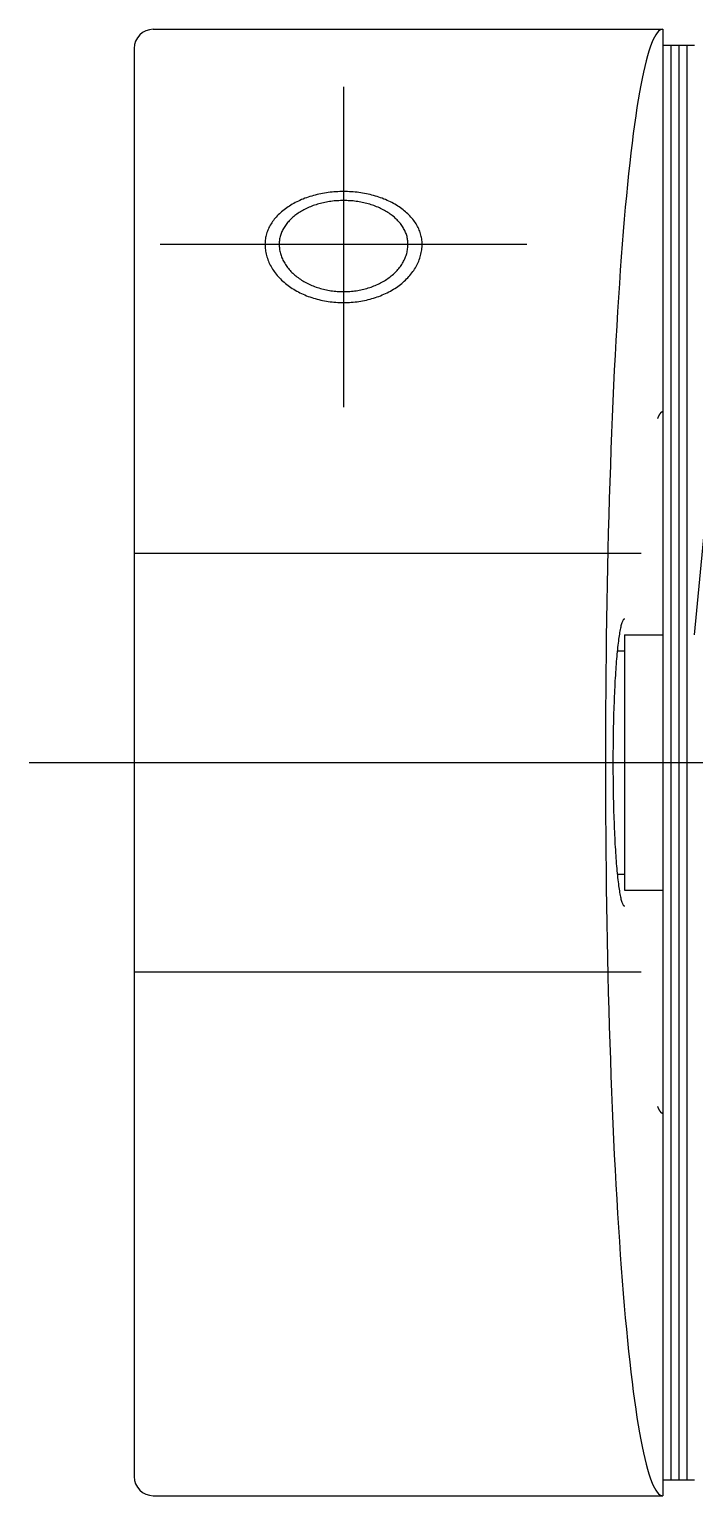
# Model space of a CAD drawing. Extents: x -16 to 111, y -29 to 16.
# Drawn here: x 32.16 to 44.86, y -14 to 14 of the extents above; entities that cross this region are included whole.
import ezdxf

# ---------------------------------------------------------------- set-up
doc = ezdxf.new("R2010")
doc.units = 0
doc.linetypes.add('CENTER', pattern=[50.8, 31.75, -6.35, 6.35, -6.35])
doc.linetypes.add('DASHED', pattern=[19.05, 12.7, -6.35])
doc.layers.get('0').update_dxf_attribs({"linetype": 'CONTINUOUS'})
doc.layers.add('CENTER', color=1, linetype='CENTER')

msp = doc.modelspace()

# ---------------------------------------------------------------- linework, layer by layer
at = {"color": 7, "linetype": 'CONTINUOUS'}
for p, q in [((34.525, 14), (44.255, 14)), ((44.255, 14), (44.255, -14)), ((44.863, 2.435), (45.959, 14)), ((34.159, 13.635), (34.159, -13.635)), ((44.255, 13.696), (44.863, 13.696)), ((44.407, 13.696), (44.407, -13.696)), ((44.559, 13.696), (44.559, -13.696)), ((44.711, 13.696), (44.711, -13.696)), ((43.524, 2.435), (43.524, -2.435)), ((43.524, 2.435), (44.255, 2.435)), ((43.385, 2.13), (43.524, 2.13)), ((44.255, 0), (44.255, -14)), ((43.385, -2.13), (43.524, -2.13)), ((43.524, -2.435), (44.255, -2.435)), ((44.255, -6.696), (44.255, -14)), ((44.255, -13.696), (44.863, -13.696)), ((34.525, -14), (44.255, -14))]:
    msp.add_line(p, q, dxfattribs=at)
at = {"color": 3, "linetype": 'DASHED'}
for p, q in [((34.159, 4), (43.839, 4)), ((34.159, -4), (43.839, -4))]:
    msp.add_line(p, q, dxfattribs=at)
at = {"color": 7, "linetype": 'CONTINUOUS'}
for points in [[(44.255, 14, 0), (44.228, 13.996, 0), (44.201, 13.983, 0), (44.174, 13.962, 0), (44.147, 13.933, 0), (44.12, 13.895, 0), (44.094, 13.848, 0), (44.067, 13.794, 0), (44.041, 13.731, 0), (44.014, 13.66, 0), (43.988, 13.58, 0), (43.962, 13.493, 0), (43.937, 13.397, 0), (43.911, 13.293, 0), (43.886, 13.182, 0), (43.86, 13.062, 0), (43.835, 12.934, 0), (43.811, 12.799, 0), (43.786, 12.656, 0), (43.762, 12.505, 0), (43.738, 12.347, 0), (43.715, 12.181, 0), (43.691, 12.008, 0), (43.668, 11.828, 0), (43.646, 11.641, 0), (43.624, 11.446, 0), (43.602, 11.245, 0), (43.581, 11.037, 0), (43.559, 10.822, 0), (43.539, 10.601, 0), (43.519, 10.373, 0), (43.499, 10.139, 0), (43.48, 9.899, 0), (43.461, 9.654, 0), (43.443, 9.402, 0), (43.425, 9.144, 0), (43.408, 8.882, 0), (43.391, 8.613, 0), (43.375, 8.34, 0), (43.359, 8.061, 0), (43.344, 7.778, 0), (43.329, 7.49, 0), (43.315, 7.197, 0), (43.301, 6.901, 0), (43.288, 6.6, 0), (43.276, 6.295, 0), (43.264, 5.986, 0), (43.253, 5.673, 0), (43.242, 5.358, 0), (43.232, 5.039, 0), (43.223, 4.716, 0), (43.214, 4.392, 0), (43.206, 4.064, 0), (43.199, 3.734, 0), (43.192, 3.402, 0), (43.186, 3.067, 0), (43.18, 2.731, 0), (43.175, 2.393, 0), (43.171, 2.054, 0), (43.167, 1.714, 0), (43.164, 1.372, 0), (43.162, 1.03, 0), (43.16, 0.687, 0), (43.159, 0.344, 0), (43.159, 0, 0), (43.159, -0.344, 0), (43.16, -0.687, 0), (43.162, -1.03, 0), (43.164, -1.372, 0), (43.167, -1.714, 0), (43.171, -2.054, 0), (43.175, -2.393, 0), (43.18, -2.731, 0), (43.186, -3.067, 0), (43.192, -3.402, 0), (43.199, -3.734, 0), (43.206, -4.064, 0), (43.214, -4.392, 0), (43.223, -4.716, 0), (43.232, -5.039, 0), (43.242, -5.358, 0), (43.253, -5.673, 0), (43.264, -5.986, 0), (43.276, -6.295, 0), (43.288, -6.6, 0), (43.301, -6.901, 0), (43.315, -7.197, 0), (43.329, -7.49, 0), (43.344, -7.778, 0), (43.359, -8.061, 0), (43.375, -8.34, 0), (43.391, -8.613, 0), (43.408, -8.882, 0), (43.425, -9.144, 0), (43.443, -9.402, 0), (43.461, -9.654, 0), (43.48, -9.899, 0), (43.499, -10.139, 0), (43.519, -10.373, 0), (43.539, -10.601, 0), (43.559, -10.822, 0), (43.581, -11.037, 0), (43.602, -11.245, 0), (43.624, -11.446, 0), (43.646, -11.641, 0), (43.668, -11.828, 0), (43.691, -12.008, 0), (43.715, -12.181, 0), (43.738, -12.347, 0), (43.762, -12.505, 0), (43.786, -12.656, 0), (43.811, -12.799, 0), (43.835, -12.934, 0), (43.86, -13.062, 0), (43.886, -13.182, 0), (43.911, -13.293, 0), (43.937, -13.397, 0), (43.962, -13.493, 0), (43.988, -13.58, 0), (44.014, -13.66, 0), (44.041, -13.731, 0), (44.067, -13.794, 0), (44.094, -13.848, 0), (44.12, -13.895, 0), (44.147, -13.933, 0), (44.174, -13.962, 0), (44.201, -13.983, 0), (44.228, -13.996, 0), (44.255, -14, 0)], [(39.389, 9.899, 0), (39.389, 9.92, 0), (39.387, 9.94, 0), (39.386, 9.961, 0), (39.383, 9.981, 0), (39.38, 10.001, 0), (39.376, 10.021, 0), (39.371, 10.042, 0), (39.365, 10.062, 0), (39.359, 10.082, 0), (39.352, 10.101, 0), (39.344, 10.121, 0), (39.336, 10.141, 0), (39.327, 10.16, 0), (39.317, 10.18, 0), (39.306, 10.199, 0), (39.295, 10.218, 0), (39.283, 10.236, 0), (39.271, 10.255, 0), (39.258, 10.273, 0), (39.244, 10.291, 0), (39.229, 10.309, 0), (39.214, 10.327, 0), (39.198, 10.344, 0), (39.182, 10.361, 0), (39.165, 10.378, 0), (39.147, 10.395, 0), (39.129, 10.411, 0), (39.11, 10.427, 0), (39.09, 10.442, 0), (39.07, 10.458, 0), (39.05, 10.473, 0), (39.029, 10.487, 0), (39.007, 10.501, 0), (38.985, 10.515, 0), (38.962, 10.529, 0), (38.939, 10.542, 0), (38.916, 10.555, 0), (38.892, 10.567, 0), (38.867, 10.579, 0), (38.843, 10.591, 0), (38.817, 10.602, 0), (38.791, 10.612, 0), (38.765, 10.623, 0), (38.739, 10.633, 0), (38.712, 10.642, 0), (38.685, 10.651, 0), (38.658, 10.659, 0), (38.63, 10.667, 0), (38.602, 10.675, 0), (38.574, 10.682, 0), (38.545, 10.689, 0), (38.516, 10.695, 0), (38.487, 10.7, 0), (38.458, 10.706, 0), (38.429, 10.71, 0), (38.399, 10.715, 0), (38.37, 10.718, 0), (38.34, 10.722, 0), (38.31, 10.724, 0), (38.28, 10.727, 0), (38.25, 10.728, 0), (38.22, 10.73, 0), (38.19, 10.73, 0), (38.159, 10.731, 0), (38.129, 10.73, 0), (38.099, 10.73, 0), (38.069, 10.728, 0), (38.039, 10.727, 0), (38.009, 10.724, 0), (37.979, 10.722, 0), (37.949, 10.718, 0), (37.919, 10.715, 0), (37.89, 10.71, 0), (37.861, 10.706, 0), (37.831, 10.7, 0), (37.803, 10.695, 0), (37.774, 10.689, 0), (37.745, 10.682, 0), (37.717, 10.675, 0), (37.689, 10.667, 0), (37.661, 10.659, 0), (37.634, 10.651, 0), (37.607, 10.642, 0), (37.58, 10.633, 0), (37.553, 10.623, 0), (37.527, 10.612, 0), (37.502, 10.602, 0), (37.476, 10.591, 0), (37.451, 10.579, 0), (37.427, 10.567, 0), (37.403, 10.555, 0), (37.379, 10.542, 0), (37.356, 10.529, 0), (37.334, 10.515, 0), (37.312, 10.501, 0), (37.29, 10.487, 0), (37.269, 10.473, 0), (37.248, 10.458, 0), (37.228, 10.442, 0), (37.209, 10.427, 0), (37.19, 10.411, 0), (37.172, 10.395, 0), (37.154, 10.378, 0), (37.137, 10.361, 0), (37.121, 10.344, 0), (37.105, 10.327, 0), (37.09, 10.309, 0), (37.075, 10.291, 0), (37.061, 10.273, 0), (37.048, 10.255, 0), (37.035, 10.236, 0), (37.023, 10.218, 0), (37.012, 10.199, 0), (37.002, 10.18, 0), (36.992, 10.16, 0), (36.983, 10.141, 0), (36.974, 10.121, 0), (36.967, 10.101, 0), (36.96, 10.082, 0), (36.953, 10.062, 0), (36.948, 10.042, 0), (36.943, 10.021, 0), (36.939, 10.001, 0), (36.936, 9.981, 0), (36.933, 9.961, 0), (36.931, 9.94, 0), (36.93, 9.92, 0), (36.93, 9.899, 0)], [(36.93, 9.899, 0), (36.93, 9.877, 0), (36.931, 9.855, 0), (36.933, 9.833, 0), (36.936, 9.811, 0), (36.939, 9.788, 0), (36.943, 9.766, 0), (36.948, 9.744, 0), (36.953, 9.722, 0), (36.96, 9.701, 0), (36.967, 9.679, 0), (36.974, 9.657, 0), (36.983, 9.636, 0), (36.992, 9.615, 0), (37.002, 9.594, 0), (37.012, 9.573, 0), (37.023, 9.552, 0), (37.035, 9.532, 0), (37.048, 9.511, 0), (37.061, 9.491, 0), (37.075, 9.472, 0), (37.09, 9.452, 0), (37.105, 9.433, 0), (37.121, 9.414, 0), (37.137, 9.395, 0), (37.154, 9.377, 0), (37.172, 9.359, 0), (37.19, 9.341, 0), (37.209, 9.324, 0), (37.228, 9.307, 0), (37.248, 9.29, 0), (37.269, 9.274, 0), (37.29, 9.258, 0), (37.312, 9.242, 0), (37.334, 9.227, 0), (37.356, 9.212, 0), (37.379, 9.198, 0), (37.403, 9.184, 0), (37.427, 9.17, 0), (37.451, 9.157, 0), (37.476, 9.145, 0), (37.502, 9.133, 0), (37.527, 9.121, 0), (37.553, 9.11, 0), (37.58, 9.099, 0), (37.607, 9.089, 0), (37.634, 9.079, 0), (37.661, 9.07, 0), (37.689, 9.061, 0), (37.717, 9.053, 0), (37.745, 9.045, 0), (37.774, 9.038, 0), (37.803, 9.031, 0), (37.831, 9.025, 0), (37.861, 9.019, 0), (37.89, 9.014, 0), (37.919, 9.009, 0), (37.949, 9.005, 0), (37.979, 9.002, 0), (38.009, 8.999, 0), (38.039, 8.996, 0), (38.069, 8.994, 0), (38.099, 8.993, 0), (38.129, 8.992, 0), (38.159, 8.992, 0), (38.19, 8.992, 0), (38.22, 8.993, 0), (38.25, 8.994, 0), (38.28, 8.996, 0), (38.31, 8.999, 0), (38.34, 9.002, 0), (38.37, 9.005, 0), (38.399, 9.009, 0), (38.429, 9.014, 0), (38.458, 9.019, 0), (38.487, 9.025, 0), (38.516, 9.031, 0), (38.545, 9.038, 0), (38.574, 9.045, 0), (38.602, 9.053, 0), (38.63, 9.061, 0), (38.658, 9.07, 0), (38.685, 9.079, 0), (38.712, 9.089, 0), (38.739, 9.099, 0), (38.765, 9.11, 0), (38.791, 9.121, 0), (38.817, 9.133, 0), (38.843, 9.145, 0), (38.867, 9.157, 0), (38.892, 9.17, 0), (38.916, 9.184, 0), (38.939, 9.198, 0), (38.962, 9.212, 0), (38.985, 9.227, 0), (39.007, 9.242, 0), (39.029, 9.258, 0), (39.05, 9.274, 0), (39.07, 9.29, 0), (39.09, 9.307, 0), (39.11, 9.324, 0), (39.129, 9.341, 0), (39.147, 9.359, 0), (39.165, 9.377, 0), (39.182, 9.395, 0), (39.198, 9.414, 0), (39.214, 9.433, 0), (39.229, 9.452, 0), (39.244, 9.472, 0), (39.258, 9.491, 0), (39.271, 9.511, 0), (39.283, 9.532, 0), (39.295, 9.552, 0), (39.306, 9.573, 0), (39.317, 9.594, 0), (39.327, 9.615, 0), (39.336, 9.636, 0), (39.344, 9.657, 0), (39.352, 9.679, 0), (39.359, 9.701, 0), (39.365, 9.722, 0), (39.371, 9.744, 0), (39.376, 9.766, 0), (39.38, 9.788, 0), (39.383, 9.811, 0), (39.386, 9.833, 0), (39.387, 9.855, 0), (39.389, 9.877, 0), (39.389, 9.899, 0)], [(44.255, 6.696, 0), (44.254, 6.696, 0), (44.253, 6.696, 0), (44.252, 6.696, 0), (44.251, 6.696, 0), (44.251, 6.695, 0), (44.25, 6.695, 0), (44.249, 6.695, 0), (44.248, 6.695, 0), (44.248, 6.695, 0), (44.247, 6.695, 0), (44.246, 6.695, 0), (44.245, 6.695, 0), (44.244, 6.694, 0), (44.243, 6.694, 0), (44.243, 6.694, 0), (44.242, 6.694, 0), (44.241, 6.693, 0), (44.24, 6.693, 0), (44.24, 6.693, 0), (44.239, 6.693, 0), (44.238, 6.692, 0), (44.237, 6.692, 0), (44.236, 6.692, 0), (44.236, 6.691, 0), (44.235, 6.691, 0), (44.234, 6.69, 0), (44.233, 6.69, 0), (44.232, 6.69, 0), (44.232, 6.689, 0), (44.231, 6.689, 0), (44.23, 6.688, 0), (44.229, 6.688, 0), (44.228, 6.687, 0), (44.228, 6.687, 0), (44.227, 6.686, 0), (44.226, 6.686, 0), (44.225, 6.685, 0), (44.224, 6.684, 0), (44.224, 6.684, 0), (44.223, 6.683, 0), (44.222, 6.683, 0), (44.221, 6.682, 0), (44.221, 6.681, 0), (44.22, 6.681, 0), (44.219, 6.68, 0), (44.218, 6.679, 0), (44.217, 6.678, 0), (44.217, 6.678, 0), (44.216, 6.677, 0), (44.215, 6.676, 0), (44.214, 6.675, 0), (44.214, 6.675, 0), (44.213, 6.674, 0), (44.212, 6.673, 0), (44.211, 6.672, 0), (44.21, 6.671, 0), (44.209, 6.67, 0), (44.209, 6.669, 0), (44.208, 6.668, 0), (44.207, 6.668, 0), (44.206, 6.667, 0), (44.206, 6.666, 0), (44.205, 6.665, 0), (44.204, 6.664, 0), (44.203, 6.663, 0), (44.202, 6.662, 0), (44.202, 6.661, 0), (44.201, 6.66, 0), (44.2, 6.658, 0), (44.199, 6.657, 0), (44.199, 6.656, 0), (44.198, 6.655, 0), (44.197, 6.654, 0), (44.196, 6.653, 0), (44.195, 6.652, 0), (44.195, 6.651, 0), (44.194, 6.649, 0), (44.193, 6.648, 0), (44.192, 6.647, 0), (44.191, 6.646, 0), (44.191, 6.644, 0), (44.19, 6.643, 0), (44.189, 6.642, 0), (44.188, 6.641, 0), (44.188, 6.639, 0), (44.187, 6.638, 0), (44.186, 6.637, 0), (44.185, 6.635, 0), (44.184, 6.634, 0), (44.184, 6.632, 0), (44.183, 6.631, 0), (44.182, 6.63, 0), (44.181, 6.628, 0), (44.18, 6.627, 0), (44.18, 6.625, 0), (44.179, 6.624, 0), (44.178, 6.622, 0), (44.177, 6.621, 0), (44.176, 6.619, 0), (44.176, 6.618, 0), (44.175, 6.616, 0), (44.174, 6.614, 0), (44.173, 6.613, 0), (44.173, 6.611, 0), (44.172, 6.61, 0), (44.171, 6.608, 0), (44.17, 6.606, 0), (44.169, 6.605, 0), (44.169, 6.603, 0), (44.168, 6.601, 0), (44.167, 6.6, 0), (44.166, 6.598, 0), (44.166, 6.596, 0), (44.165, 6.594, 0), (44.164, 6.592, 0), (44.163, 6.591, 0), (44.163, 6.589, 0), (44.162, 6.587, 0), (44.161, 6.585, 0), (44.16, 6.583, 0), (44.159, 6.581, 0), (44.159, 6.58, 0), (44.158, 6.578, 0), (44.157, 6.576, 0), (44.156, 6.574, 0), (44.156, 6.572, 0), (44.155, 6.57, 0), (44.154, 6.568, 0)], [(43.533, 2.737, 0), (43.528, 2.739, 0), (43.522, 2.739, 0), (43.517, 2.738, 0), (43.511, 2.734, 0), (43.505, 2.729, 0), (43.5, 2.723, 0), (43.494, 2.714, 0), (43.489, 2.704, 0), (43.483, 2.692, 0), (43.478, 2.679, 0), (43.472, 2.664, 0), (43.467, 2.647, 0), (43.462, 2.628, 0), (43.456, 2.608, 0), (43.451, 2.586, 0), (43.446, 2.562, 0), (43.441, 2.537, 0), (43.435, 2.51, 0), (43.431, 2.482, 0), (43.425, 2.452, 0), (43.42, 2.42, 0), (43.416, 2.387, 0), (43.411, 2.352, 0), (43.406, 2.316, 0), (43.401, 2.279, 0), (43.397, 2.24, 0), (43.392, 2.199, 0), (43.388, 2.157, 0), (43.383, 2.114, 0), (43.379, 2.07, 0), (43.375, 2.024, 0), (43.371, 1.977, 0), (43.367, 1.928, 0), (43.363, 1.879, 0), (43.359, 1.828, 0), (43.356, 1.776, 0), (43.352, 1.723, 0), (43.349, 1.669, 0), (43.345, 1.613, 0), (43.342, 1.557, 0), (43.339, 1.5, 0), (43.336, 1.442, 0), (43.333, 1.383, 0), (43.33, 1.323, 0), (43.328, 1.262, 0), (43.325, 1.2, 0), (43.323, 1.138, 0), (43.321, 1.075, 0), (43.318, 1.011, 0), (43.316, 0.946, 0), (43.315, 0.881, 0), (43.313, 0.816, 0), (43.311, 0.749, 0), (43.31, 0.683, 0), (43.308, 0.616, 0), (43.307, 0.548, 0), (43.306, 0.481, 0), (43.305, 0.412, 0), (43.304, 0.344, 0), (43.304, 0.276, 0), (43.303, 0.207, 0), (43.303, 0.138, 0), (43.303, 0.069, 0), (43.303, 0, 0), (43.303, -0.069, 0), (43.303, -0.138, 0), (43.303, -0.207, 0), (43.304, -0.276, 0), (43.304, -0.344, 0), (43.305, -0.412, 0), (43.306, -0.481, 0), (43.307, -0.548, 0), (43.308, -0.616, 0), (43.31, -0.683, 0), (43.311, -0.749, 0), (43.313, -0.816, 0), (43.315, -0.881, 0), (43.316, -0.946, 0), (43.318, -1.011, 0), (43.321, -1.075, 0), (43.323, -1.138, 0), (43.325, -1.2, 0), (43.328, -1.262, 0), (43.33, -1.323, 0), (43.333, -1.383, 0), (43.336, -1.442, 0), (43.339, -1.5, 0), (43.342, -1.557, 0), (43.345, -1.613, 0), (43.349, -1.669, 0), (43.352, -1.723, 0), (43.356, -1.776, 0), (43.359, -1.828, 0), (43.363, -1.879, 0), (43.367, -1.928, 0), (43.371, -1.977, 0), (43.375, -2.024, 0), (43.379, -2.07, 0), (43.383, -2.114, 0), (43.388, -2.157, 0), (43.392, -2.199, 0), (43.397, -2.24, 0), (43.401, -2.279, 0), (43.406, -2.316, 0), (43.411, -2.352, 0), (43.416, -2.387, 0), (43.42, -2.42, 0), (43.425, -2.452, 0), (43.431, -2.482, 0), (43.435, -2.51, 0), (43.441, -2.537, 0), (43.446, -2.562, 0), (43.451, -2.586, 0), (43.456, -2.608, 0), (43.462, -2.628, 0), (43.467, -2.647, 0), (43.472, -2.664, 0), (43.478, -2.679, 0), (43.483, -2.692, 0), (43.489, -2.704, 0), (43.494, -2.714, 0), (43.5, -2.723, 0), (43.505, -2.729, 0), (43.511, -2.734, 0), (43.517, -2.738, 0), (43.522, -2.739, 0), (43.528, -2.739, 0), (43.533, -2.737, 0)], [(44.154, -6.568, 0), (44.155, -6.57, 0), (44.156, -6.572, 0), (44.156, -6.574, 0), (44.157, -6.576, 0), (44.158, -6.578, 0), (44.159, -6.58, 0), (44.159, -6.581, 0), (44.16, -6.583, 0), (44.161, -6.585, 0), (44.162, -6.587, 0), (44.163, -6.589, 0), (44.163, -6.591, 0), (44.164, -6.592, 0), (44.165, -6.594, 0), (44.166, -6.596, 0), (44.166, -6.598, 0), (44.167, -6.6, 0), (44.168, -6.601, 0), (44.169, -6.603, 0), (44.169, -6.605, 0), (44.17, -6.606, 0), (44.171, -6.608, 0), (44.172, -6.61, 0), (44.173, -6.611, 0), (44.173, -6.613, 0), (44.174, -6.614, 0), (44.175, -6.616, 0), (44.176, -6.618, 0), (44.176, -6.619, 0), (44.177, -6.621, 0), (44.178, -6.622, 0), (44.179, -6.624, 0), (44.18, -6.625, 0), (44.18, -6.627, 0), (44.181, -6.628, 0), (44.182, -6.63, 0), (44.183, -6.631, 0), (44.184, -6.632, 0), (44.184, -6.634, 0), (44.185, -6.635, 0), (44.186, -6.637, 0), (44.187, -6.638, 0), (44.188, -6.639, 0), (44.188, -6.641, 0), (44.189, -6.642, 0), (44.19, -6.643, 0), (44.191, -6.644, 0), (44.191, -6.646, 0), (44.192, -6.647, 0), (44.193, -6.648, 0), (44.194, -6.649, 0), (44.195, -6.651, 0), (44.195, -6.652, 0), (44.196, -6.653, 0), (44.197, -6.654, 0), (44.198, -6.655, 0), (44.199, -6.656, 0), (44.199, -6.657, 0), (44.2, -6.658, 0), (44.201, -6.66, 0), (44.202, -6.661, 0), (44.202, -6.662, 0), (44.203, -6.663, 0), (44.204, -6.664, 0), (44.205, -6.665, 0), (44.206, -6.666, 0), (44.206, -6.667, 0), (44.207, -6.668, 0), (44.208, -6.668, 0), (44.209, -6.669, 0), (44.209, -6.67, 0), (44.21, -6.671, 0), (44.211, -6.672, 0), (44.212, -6.673, 0), (44.213, -6.674, 0), (44.214, -6.675, 0), (44.214, -6.675, 0), (44.215, -6.676, 0), (44.216, -6.677, 0), (44.217, -6.678, 0), (44.217, -6.678, 0), (44.218, -6.679, 0), (44.219, -6.68, 0), (44.22, -6.681, 0), (44.221, -6.681, 0), (44.221, -6.682, 0), (44.222, -6.683, 0), (44.223, -6.683, 0), (44.224, -6.684, 0), (44.224, -6.684, 0), (44.225, -6.685, 0), (44.226, -6.686, 0), (44.227, -6.686, 0), (44.228, -6.687, 0), (44.228, -6.687, 0), (44.229, -6.688, 0), (44.23, -6.688, 0), (44.231, -6.689, 0), (44.232, -6.689, 0), (44.232, -6.69, 0), (44.233, -6.69, 0), (44.234, -6.69, 0), (44.235, -6.691, 0), (44.236, -6.691, 0), (44.236, -6.692, 0), (44.237, -6.692, 0), (44.238, -6.692, 0), (44.239, -6.693, 0), (44.24, -6.693, 0), (44.24, -6.693, 0), (44.241, -6.693, 0), (44.242, -6.694, 0), (44.243, -6.694, 0), (44.243, -6.694, 0), (44.244, -6.694, 0), (44.245, -6.695, 0), (44.246, -6.695, 0), (44.247, -6.695, 0), (44.248, -6.695, 0), (44.248, -6.695, 0), (44.249, -6.695, 0), (44.25, -6.695, 0), (44.251, -6.695, 0), (44.251, -6.696, 0), (44.252, -6.696, 0), (44.253, -6.696, 0), (44.254, -6.696, 0), (44.255, -6.696, 0)]]:
    msp.add_polyline3d(points, dxfattribs=at)
at = {"color": 3, "linetype": 'CONTINUOUS'}
for points in [[(39.659, 9.899, 0), (39.659, 9.924, 0), (39.658, 9.949, 0), (39.655, 9.973, 0), (39.652, 9.998, 0), (39.648, 10.022, 0), (39.643, 10.047, 0), (39.637, 10.071, 0), (39.631, 10.095, 0), (39.623, 10.119, 0), (39.614, 10.143, 0), (39.605, 10.167, 0), (39.595, 10.191, 0), (39.584, 10.214, 0), (39.572, 10.238, 0), (39.559, 10.261, 0), (39.545, 10.284, 0), (39.531, 10.306, 0), (39.515, 10.329, 0), (39.499, 10.351, 0), (39.482, 10.373, 0), (39.465, 10.394, 0), (39.446, 10.415, 0), (39.427, 10.437, 0), (39.407, 10.457, 0), (39.386, 10.477, 0), (39.364, 10.497, 0), (39.342, 10.517, 0), (39.319, 10.536, 0), (39.295, 10.555, 0), (39.271, 10.573, 0), (39.246, 10.592, 0), (39.22, 10.609, 0), (39.194, 10.626, 0), (39.167, 10.643, 0), (39.139, 10.659, 0), (39.111, 10.675, 0), (39.082, 10.691, 0), (39.053, 10.706, 0), (39.023, 10.72, 0), (38.993, 10.734, 0), (38.962, 10.748, 0), (38.931, 10.76, 0), (38.899, 10.773, 0), (38.867, 10.785, 0), (38.834, 10.796, 0), (38.801, 10.807, 0), (38.767, 10.817, 0), (38.733, 10.827, 0), (38.699, 10.836, 0), (38.665, 10.845, 0), (38.63, 10.852, 0), (38.595, 10.86, 0), (38.559, 10.867, 0), (38.524, 10.873, 0), (38.488, 10.879, 0), (38.452, 10.884, 0), (38.416, 10.888, 0), (38.38, 10.892, 0), (38.343, 10.896, 0), (38.306, 10.898, 0), (38.27, 10.9, 0), (38.233, 10.902, 0), (38.196, 10.903, 0), (38.159, 10.903, 0), (38.123, 10.903, 0), (38.086, 10.902, 0), (38.049, 10.9, 0), (38.012, 10.898, 0), (37.976, 10.896, 0), (37.939, 10.892, 0), (37.903, 10.888, 0), (37.867, 10.884, 0), (37.831, 10.879, 0), (37.795, 10.873, 0), (37.759, 10.867, 0), (37.724, 10.86, 0), (37.689, 10.852, 0), (37.654, 10.845, 0), (37.62, 10.836, 0), (37.585, 10.827, 0), (37.551, 10.817, 0), (37.518, 10.807, 0), (37.485, 10.796, 0), (37.452, 10.785, 0), (37.42, 10.773, 0), (37.388, 10.76, 0), (37.357, 10.748, 0), (37.326, 10.734, 0), (37.296, 10.72, 0), (37.266, 10.706, 0), (37.236, 10.691, 0), (37.208, 10.675, 0), (37.18, 10.659, 0), (37.152, 10.643, 0), (37.125, 10.626, 0), (37.099, 10.609, 0), (37.073, 10.592, 0), (37.048, 10.573, 0), (37.024, 10.555, 0), (37, 10.536, 0), (36.977, 10.517, 0), (36.955, 10.497, 0), (36.933, 10.477, 0), (36.912, 10.457, 0), (36.892, 10.437, 0), (36.873, 10.415, 0), (36.854, 10.394, 0), (36.837, 10.373, 0), (36.82, 10.351, 0), (36.803, 10.329, 0), (36.788, 10.306, 0), (36.774, 10.284, 0), (36.76, 10.261, 0), (36.747, 10.238, 0), (36.735, 10.214, 0), (36.724, 10.191, 0), (36.714, 10.167, 0), (36.704, 10.143, 0), (36.696, 10.119, 0), (36.688, 10.095, 0), (36.681, 10.071, 0), (36.676, 10.047, 0), (36.671, 10.022, 0), (36.667, 9.998, 0), (36.663, 9.973, 0), (36.661, 9.949, 0), (36.66, 9.924, 0), (36.659, 9.899, 0)], [(36.659, 9.899, 0), (36.66, 9.872, 0), (36.661, 9.845, 0), (36.663, 9.817, 0), (36.667, 9.79, 0), (36.671, 9.763, 0), (36.676, 9.736, 0), (36.681, 9.708, 0), (36.688, 9.681, 0), (36.696, 9.655, 0), (36.704, 9.628, 0), (36.714, 9.601, 0), (36.724, 9.575, 0), (36.735, 9.549, 0), (36.747, 9.523, 0), (36.76, 9.497, 0), (36.774, 9.472, 0), (36.788, 9.447, 0), (36.803, 9.422, 0), (36.82, 9.397, 0), (36.837, 9.373, 0), (36.854, 9.349, 0), (36.873, 9.325, 0), (36.892, 9.302, 0), (36.912, 9.279, 0), (36.933, 9.256, 0), (36.955, 9.234, 0), (36.977, 9.212, 0), (37, 9.19, 0), (37.024, 9.169, 0), (37.048, 9.149, 0), (37.073, 9.129, 0), (37.099, 9.109, 0), (37.125, 9.09, 0), (37.152, 9.071, 0), (37.18, 9.053, 0), (37.208, 9.036, 0), (37.236, 9.018, 0), (37.266, 9.002, 0), (37.296, 8.986, 0), (37.326, 8.97, 0), (37.357, 8.955, 0), (37.388, 8.941, 0), (37.42, 8.927, 0), (37.452, 8.914, 0), (37.485, 8.901, 0), (37.518, 8.889, 0), (37.551, 8.878, 0), (37.585, 8.867, 0), (37.62, 8.857, 0), (37.654, 8.847, 0), (37.689, 8.838, 0), (37.724, 8.83, 0), (37.759, 8.822, 0), (37.795, 8.815, 0), (37.831, 8.809, 0), (37.867, 8.803, 0), (37.903, 8.798, 0), (37.939, 8.794, 0), (37.976, 8.79, 0), (38.012, 8.787, 0), (38.049, 8.785, 0), (38.086, 8.783, 0), (38.123, 8.782, 0), (38.159, 8.782, 0), (38.196, 8.782, 0), (38.233, 8.783, 0), (38.27, 8.785, 0), (38.306, 8.787, 0), (38.343, 8.79, 0), (38.38, 8.794, 0), (38.416, 8.798, 0), (38.452, 8.803, 0), (38.488, 8.809, 0), (38.524, 8.815, 0), (38.559, 8.822, 0), (38.595, 8.83, 0), (38.63, 8.838, 0), (38.665, 8.847, 0), (38.699, 8.857, 0), (38.733, 8.867, 0), (38.767, 8.878, 0), (38.801, 8.889, 0), (38.834, 8.901, 0), (38.867, 8.914, 0), (38.899, 8.927, 0), (38.931, 8.941, 0), (38.962, 8.955, 0), (38.993, 8.97, 0), (39.023, 8.986, 0), (39.053, 9.002, 0), (39.082, 9.018, 0), (39.111, 9.036, 0), (39.139, 9.053, 0), (39.167, 9.071, 0), (39.194, 9.09, 0), (39.22, 9.109, 0), (39.246, 9.129, 0), (39.271, 9.149, 0), (39.295, 9.169, 0), (39.319, 9.19, 0), (39.342, 9.212, 0), (39.364, 9.234, 0), (39.386, 9.256, 0), (39.407, 9.279, 0), (39.427, 9.302, 0), (39.446, 9.325, 0), (39.465, 9.349, 0), (39.482, 9.373, 0), (39.499, 9.397, 0), (39.515, 9.422, 0), (39.531, 9.447, 0), (39.545, 9.472, 0), (39.559, 9.497, 0), (39.572, 9.523, 0), (39.584, 9.549, 0), (39.595, 9.575, 0), (39.605, 9.601, 0), (39.614, 9.628, 0), (39.623, 9.655, 0), (39.631, 9.681, 0), (39.637, 9.708, 0), (39.643, 9.736, 0), (39.648, 9.763, 0), (39.652, 9.79, 0), (39.655, 9.817, 0), (39.658, 9.845, 0), (39.659, 9.872, 0), (39.659, 9.899, 0)]]:
    msp.add_polyline3d(points, dxfattribs=at)
at = {"color": 7, "linetype": 'CONTINUOUS'}
for centre, start, end in [((34.525, 13.635), 90, 180), ((34.525, -13.635), 180, 270)]:
    msp.add_arc(centre, 0.365, start, end, dxfattribs=at)
at = {"layer": 'CENTER', "color": 1, "linetype": 'CENTER'}
for p, q in [((38.159, 12.903), (38.159, 6.782)), ((34.659, 9.899), (41.659, 9.899)), ((32.159, 0), (68.162, 0))]:
    msp.add_line(p, q, dxfattribs=at)

doc.saveas('drawing.dxf')
